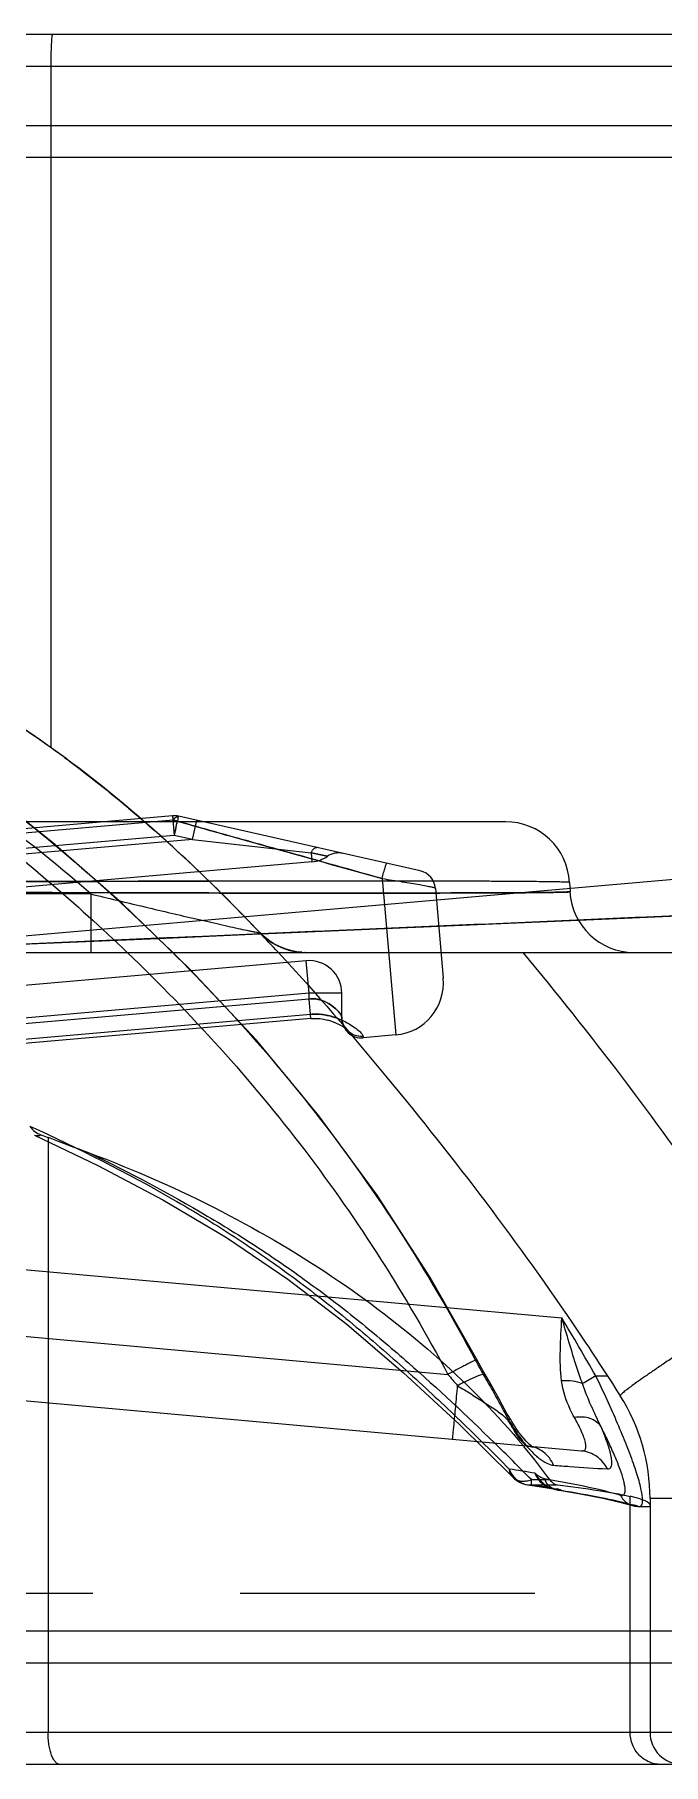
# Model space of a CAD drawing. Header units: millimetres. Extents: x 28656 to 29764, y -21384 to -20601.
# Drawn here: x 29230.87 to 29240.69, y -21161.96 to -21134.96 of the extents above; entities that cross this region are included whole.
import ezdxf

# ---------------------------------------------------------------- set-up
doc = ezdxf.new("R2010")
doc.units = ezdxf.units.MM
doc.header["$LTSCALE"] = 8
doc.linetypes.add('HIDDEN', pattern=[0.375, 0.25, -0.125])
doc.layers.add('Cav-cor', color=30, linetype='Continuous')
doc.layers.add('WT', color=4, linetype='Continuous')
doc.layers.add('dim', color=3, linetype='Continuous', lineweight=15)

# ---------------------------------------------------------------- blocks, each defined once
blk = doc.blocks.new('20160903.083224')
at = {"layer": 'Cav-cor', "color": 241}
for p, q in [((39.093, 20.014), (1.393, 20.014)), ((39.093, 19.514), (0.893, 19.514)), ((6.936, 19.514), (6.936, 8.886)), ((-8.607, 18.595), (39.093, 18.595)), ((39.093, 18.095), (-9.107, 18.095)), ((14.037, 7.728), (-20.457, 7.728)), ((8.839, 7.819), (-4.867, 6.62)), ((8.849, 7.755), (-4.861, 6.555)), ((8.839, 7.819), (8.865, 7.515)), ((8.849, 7.755), (8.942, 7.728)), ((12.705, 6.959), (8.933, 7.813)), ((9.149, 7.45), (9.217, 7.749)), ((8.865, 7.515), (-4.84, 6.315)), ((9.149, 7.45), (-4.84, 6.226)), ((9.149, 7.45), (8.865, 7.515)), ((9.149, 7.45), (11.001, 7.245)), ((11.014, 7.102), (-4.796, 5.718)), ((11.001, 7.245), (11.014, 7.102)), ((11.256, 7.188), (11.001, 7.245)), ((11.001, 7.245), (11.256, 7.188)), ((18.441, 6.983), (-8.304, 4.644)), ((5.594, 6.79), (7.661, 6.796)), ((5.594, 6.79), (7.661, 6.796)), ((7.661, 6.796), (9.382, 6.8)), ((7.661, 6.796), (9.382, 6.8)), ((9.382, 6.8), (9.404, 6.8)), ((12.11, 6.84), (12.323, 4.4)), ((15.036, 6.78), (15.044, 6.635)), ((7.56, 6.601), (2.667, 6.601)), ((5.594, 6.626), (7.865, 6.619)), ((7.56, 6.601), (7.56, 5.688)), ((7.865, 6.619), (9.569, 6.615)), ((7.865, 6.619), (9.569, 6.615)), ((9.569, 6.615), (9.586, 6.615)), ((12.942, 6.688), (13.065, 5.284)), ((15.176, 6.192), (18.582, 6.34)), ((8.615, 5.907), (10.2, 5.976)), ((8.615, 5.907), (10.2, 5.976)), ((10.2, 5.976), (10.221, 5.977)), ((10.221, 5.977), (12.994, 6.097)), ((12.994, 6.097), (15.176, 6.192)), ((-60.432, 5.688), (18.619, 5.688)), ((5.593, 5.777), (8.615, 5.907)), ((5.593, 5.777), (8.615, 5.907)), ((10.907, 5.688), (10.902, 5.688)), ((10.902, 5.688), (10.904, 5.688)), ((10.908, 5.688), (10.907, 5.688)), ((10.925, 5.558), (-4.885, 4.175)), ((10.97, 5.05), (10.925, 5.558)), ((10.97, 5.05), (-4.84, 3.667)), ((10.97, 4.961), (-4.84, 3.578)), ((11.48, 5.05), (10.97, 5.05)), ((10.97, 4.961), (10.97, 5.05)), ((10.996, 4.656), (10.97, 4.961)), ((11.48, 4.66), (11.48, 5.05)), ((10.991, 4.721), (-4.819, 3.338)), ((10.996, 4.656), (-4.814, 3.273)), ((10.996, 4.656), (11.019, 4.658)), ((11.016, 4.657), (11.078, 4.659)), ((11.075, 4.659), (11.139, 4.655)), ((11.136, 4.655), (11.199, 4.646)), ((11.196, 4.646), (11.255, 4.633)), ((11.253, 4.634), (11.307, 4.619)), ((11.305, 4.619), (11.354, 4.602)), ((11.353, 4.603), (11.395, 4.585)), ((11.48, 4.665), (11.48, 4.679)), ((11.485, 4.623), (11.48, 4.665)), ((11.495, 4.586), (11.485, 4.623)), ((11.489, 4.626), (11.487, 4.627)), ((11.546, 4.502), (11.54, 4.507)), ((11.545, 4.502), (11.547, 4.5)), ((11.547, 4.5), (11.545, 4.502)), ((12.323, 4.4), (11.812, 4.356)), ((11.812, 4.378), (11.812, 4.356)), ((6.893, 2.802), (6.893, -6.486)), ((6.103, 0.776), (14.916, -0.017)), ((4.079, -0.084), (13.138, -0.898)), ((13.569, -0.68), (13.589, -0.666)), ((2.214, -0.922), (15.223, -2.093)), ((13.785, -1.014), (13.683, -0.837)), ((13.714, -0.942), (13.724, -0.909)), ((13.857, -1.142), (13.785, -1.014)), ((15.446, -0.922), (15.629, -0.922)), ((14.454, -2.027), (14.435, -2.012)), ((14.382, -2.62), (14.524, -2.642)), ((14.382, -2.621), (14.441, -2.624)), ((14.441, -2.541), (14.729, -2.541)), ((14.441, -2.624), (14.441, -2.541)), ((14.441, -2.624), (14.851, -2.624)), ((14.524, -2.642), (14.783, -2.682)), ((14.702, -2.664), (14.749, -2.671)), ((14.749, -2.671), (14.784, -2.676)), ((14.783, -2.682), (14.786, -2.683)), ((14.784, -2.676), (14.787, -2.677)), ((14.787, -2.677), (14.847, -2.686)), ((14.853, -2.704), (14.902, -2.707)), ((15.982, -6.486), (15.982, -2.802)), ((16.018, -2.946), (16.105, -2.958)), ((16.105, -2.958), (16.293, -2.958)), ((16.105, -2.958), (16.127, -2.962)), ((16.123, -2.962), (16.293, -2.962)), ((19.136, -2.838), (16.293, -2.838)), ((16.293, -2.838), (16.293, -6.486)), ((39.093, -4.905), (-6.149, -4.905)), ((39.093, -5.405), (-5.649, -5.405)), ((39.093, -6.486), (0.893, -6.486)), ((39.093, -6.986), (1.393, -6.986))]:
    blk.add_line(p, q, dxfattribs=at)
for points in [[(9.115, 5.424), (8.047, 6.457), (6.964, 7.406), (5.893, 8.255), (4.853, 8.992), (3.837, 9.627), (2.832, 10.173)], [(10.856, 5.69), (10.772, 5.699), (10.685, 5.717), (10.597, 5.743), (10.508, 5.778), (10.42, 5.824), (10.335, 5.88), (10.253, 5.946), (10.199, 5.999)], [(13.589, -0.666), (12.86, 0.616), (12.032, 1.9), (11.124, 3.138), (10.147, 4.316), (9.115, 5.424)], [(11.54, 4.507), (11.531, 4.518), (11.52, 4.534), (11.507, 4.557), (11.495, 4.587), (11.485, 4.624)], [(11.394, 4.586), (11.431, 4.569), (11.462, 4.554), (11.488, 4.54)], [(11.488, 4.54), (11.508, 4.527), (11.525, 4.517), (11.536, 4.509)], [(11.532, 4.517), (11.521, 4.533), (11.508, 4.556), (11.495, 4.586)], [(11.536, 4.509), (11.544, 4.503), (11.546, 4.502)], [(6.684, 2.837), (7.672, 2.362), (8.686, 1.826), (9.68, 1.237), (10.639, 0.59), (11.559, -0.115), (12.446, -0.873), (13.313, -1.677), (14.151, -2.503)], [(13.683, -0.837), (13.625, -0.733), (13.589, -0.666)], [(14.065, -1.517), (13.986, -1.374), (13.956, -1.32), (13.857, -1.142)], [(14.386, -1.967), (14.358, -1.938), (14.329, -1.906), (14.3, -1.872), (14.271, -1.835), (14.241, -1.796), (14.213, -1.756), (14.185, -1.715), (14.159, -1.675), (14.135, -1.636), (14.112, -1.598), (14.089, -1.558), (14.065, -1.517)], [(14.435, -2.012), (14.412, -1.991), (14.386, -1.967)], [(14.392, -2.018), (14.41, -2.02), (14.441, -2.027), (14.461, -2.033), (14.469, -2.037)], [(14.469, -2.037), (14.469, -2.037), (14.466, -2.035), (14.454, -2.027)], [(14.704, -2.651), (14.743, -2.67), (14.794, -2.689), (14.846, -2.702), (15.232, -2.768)], [(14.77, -2.678), (14.754, -2.673), (14.731, -2.664)], [(14.786, -2.683), (14.786, -2.683), (14.786, -2.683), (14.781, -2.681), (14.77, -2.678)], [(15.232, -2.768), (15.558, -2.832), (15.82, -2.892), (16.018, -2.946)], [(16.018, -2.946), (16.05, -2.954), (16.111, -2.962), (16.127, -2.962)]]:
    blk.add_lwpolyline(points, dxfattribs=at)
for centre, radius, start, end in [((-2.842, -4.788), 16.811, 54.0483, 59.654), ((-3.694, -5.997), 18.29, 53.3262, 54.1106), ((-6.768, -9.726), 23.124, 47.5404, 48.4889), ((8.865, 7.513), 0.308, 77.3025, 94.9474), ((14.037, 6.728), 1, 3, 90), ((10.97, 7.61), 0.51, 275, 304.1989), ((11.428, 6.935), 0.306, 77.2491, 124.1982), ((12.638, 6.661), 0.306, 5, 77.2499), ((16.042, 6.688), 1, 183, 270), ((-13.797, -16.8), 33.099, 42.8068, 43.5347), ((10.923, 6.688), 1, 223.5388, 270), ((10.97, 5.05), 0.51, 0, 95), ((12.252, 5.213), 0.816, 275, 5), ((11.003, 3.575), 1.158, 66.4127, 69.4806), ((10.988, 3.542), 1.195, 66.0995, 66.4205), ((10.981, 3.526), 1.212, 65.3178, 66.0983), ((11.774, 4.679), 0.294, 180.0076, 183.5754), ((11.783, 4.68), 0.304, 183.6351, 202.1314), ((11.786, 4.66), 0.306, 180.0003, 275), ((10.966, 3.493), 1.248, 64.1127, 65.2156), ((11.777, 4.678), 0.297, 202.1894, 206.3357), ((11.782, 4.681), 0.303, 206.3675, 217.1157), ((10.368, 12.927), 10.705, 250.4376, 251.059), ((52.848, 123.87), 129.496, 249.21415, 249.51767), ((-24.675, -23.818), 46.194, 29.7125, 31.0138), ((21.31, 3.452), 8.775, 208.0918, 210.0456), ((18.031, 3.135), 6.341, 219.4993, 221.5986), ((59.339, -77.089), 87.909, 119.95391, 120.11065), ((13.293, -2.838), 3, 0, 32.3667), ((-15.952, -32.5), 42.676, 44.588, 45.6796), ((5.383, -9.461), 11.629, 39.5665, 39.8493), ((5.653, -9.241), 11.281, 36.4337, 39.575), ((9.637, -31.257), 29.223, 80.4287, 81.2254), ((14.441, -2.217), 0.408, 224.6052, 261.5258), ((7.917, -46.604), 44.462, 81.2214, 81.5618), ((14.93, -2.24), 0.469, 251.4717, 252.0169), ((14.838, -2.333), 0.353, 260.9406, 261.4475), ((14.925, -2.255), 0.453, 251.9641, 261.017), ((14.838, -2.337), 0.349, 261.4299, 271.4569), ((14.755, -3.264), 0.585, 79.9188, 81.0025), ((14.919, -2.293), 0.414, 261.037, 267.6747), ((14.778, -7.463), 4.697, 73.5896, 74.6093), ((16.793, -6.486), 0.5, 180, 270)]:
    blk.add_arc(centre, radius, start, end, dxfattribs=at)
blk.add_ellipse((8.293, -2.944), major_axis=(8, 0), ratio=0.064492, start_param=0, end_param=0.279788, dxfattribs=at)
for points, knots in [([(6.963, 20.014), (6.961, 20.014), (6.959, 20.01), (6.957, 20.003), (6.954, 19.991), (6.951, 19.966), (6.947, 19.924), (6.944, 19.863), (6.94, 19.788), (6.938, 19.703), (6.937, 19.61), (6.936, 19.546), (6.936, 19.514)], [0, 0, 0, 0, 0.007002, 0.022197, 0.046438, 0.079688, 0.172089, 0.296099, 0.447037, 0.619152, 0.80585, 1, 1, 1, 1]), ([(1.113, 10.926), (1.789, 10.668), (3.111, 10.072), (4.972, 8.948), (6.709, 7.642), (8.339, 6.207), (9.864, 4.66), (11.258, 2.993), (12.502, 1.212), (13.228, -0.042), (13.568, -0.68)], [0, 0, 0, 0, 0.124972, 0.249956, 0.374961, 0.499976, 0.624988, 0.749993, 0.874994, 1, 1, 1, 1]), ([(10.199, 5.999), (9.567, 6.664), (7.736, 8.43), (5.621, 9.845), (4.093, 10.514)], [0, 0, 0, 0, 0.359917, 1, 1, 1, 1]), ([(7.56, 6.601), (6.989, 7.106), (6.089, 7.819), (4.796, 8.629), (4.118, 8.983), (3.772, 9.144)], [0, 0, 0, 0, 0.499762, 0.74985, 1, 1, 1, 1]), ([(7.149, 8.732), (7.513, 8.464), (8.03, 8.053), (8.527, 7.619), (8.682, 7.48)], [0, 0, 0, 0, 0.685331, 1, 1, 1, 1]), ([(7.229, 8.673), (7.565, 8.422), (8.012, 8.066), (8.444, 7.691), (8.558, 7.59)], [0, 0, 0, 0, 0.733224, 1, 1, 1, 1]), ([(5.603, 7.843), (6.046, 7.51), (6.908, 6.815), (7.729, 6.071), (8.129, 5.688)], [0, 0, 0, 0, 0.499998, 1, 1, 1, 1]), ([(8.845, 7.754), (8.852, 7.764), (8.873, 7.792), (8.91, 7.818), (8.933, 7.813)], [0, 0, 0, 0, 0.335891, 1, 1, 1, 1]), ([(12.11, 6.84), (11.556, 6.995), (10.732, 7.227), (9.644, 7.529), (9.111, 7.681), (8.849, 7.755)], [0, 0, 0, 0, 0.509251, 0.758761, 1, 1, 1, 1]), ([(8.865, 7.515), (8.871, 7.534), (8.881, 7.572), (8.891, 7.627), (8.9, 7.679), (8.912, 7.723), (8.922, 7.755), (8.927, 7.777), (8.928, 7.789), (8.928, 7.8), (8.928, 7.807), (8.931, 7.813), (8.933, 7.813)], [0, 0, 0, 0, 0.194298, 0.381136, 0.553446, 0.70451, 0.828593, 0.878903, 0.920983, 0.95446, 0.978396, 1, 1, 1, 1]), ([(8.865, 7.515), (8.871, 7.534), (8.881, 7.573), (8.892, 7.629), (8.9, 7.682), (8.91, 7.714), (8.914, 7.729)], [0, 0, 0, 0, 0.276984, 0.542881, 0.787169, 1, 1, 1, 1]), ([(8.914, 7.729), (8.916, 7.734), (8.921, 7.752), (8.926, 7.769), (8.927, 7.782)], [0, 0, 0, 0, 0.29149, 1, 1, 1, 1]), ([(8.927, 7.782), (8.928, 7.787), (8.928, 7.795), (8.927, 7.804), (8.93, 7.814), (8.933, 7.813)], [0, 0, 0, 0, 0.427025, 0.73694, 1, 1, 1, 1]), ([(8.942, 7.728), (9.198, 7.657), (9.65, 7.528), (10.303, 7.346), (11.103, 7.122), (11.706, 6.953), (12.11, 6.84)], [0, 0, 0, 0, 0.242044, 0.428706, 0.617783, 1, 1, 1, 1]), ([(11.001, 7.245), (11.008, 7.258), (11.022, 7.281), (11.047, 7.312), (11.074, 7.329), (11.088, 7.326)], [0, 0, 0, 0, 0.354171, 0.637634, 1, 1, 1, 1]), ([(12.11, 6.84), (12.118, 6.872), (12.129, 6.918), (12.145, 6.975), (12.155, 7.01), (12.164, 7.038), (12.172, 7.06), (12.177, 7.071), (12.181, 7.078), (12.183, 7.078)], [0, 0, 0, 0, 0.392773, 0.564938, 0.713033, 0.833238, 0.922066, 0.977499, 1, 1, 1, 1]), ([(15.036, 6.78), (15.036, 6.78), (15.034, 6.781), (15.032, 6.781), (15.027, 6.782), (15.018, 6.783), (15.001, 6.784), (14.976, 6.785), (14.943, 6.786), (14.904, 6.787), (14.857, 6.788), (14.781, 6.79), (14.668, 6.791), (14.511, 6.793), (14.327, 6.795), (14.115, 6.796), (13.877, 6.797), (13.613, 6.799), (13.324, 6.799), (12.889, 6.801), (12.287, 6.801), (11.5, 6.802), (10.631, 6.801), (9.69, 6.8), (8.684, 6.799), (7.624, 6.796), (6.52, 6.793), (4.991, 6.788), (3.832, 6.783), (3.053, 6.78)], [0, 0, 0, 0, 0.000094, 0.000328, 0.00071, 0.001241, 0.002752, 0.004861, 0.007567, 0.01087, 0.014768, 0.019259, 0.030007, 0.043089, 0.058475, 0.076129, 0.096009, 0.118067, 0.142251, 0.168502, 0.226951, 0.292851, 0.365567, 0.444398, 0.528581, 0.617305, 0.709711, 0.804909, 1, 1, 1, 1]), ([(12.11, 6.84), (12.163, 6.833), (12.268, 6.817), (12.42, 6.793), (12.562, 6.77), (12.687, 6.748), (12.778, 6.731), (12.839, 6.719), (12.875, 6.712), (12.903, 6.705), (12.924, 6.699), (12.936, 6.694), (12.942, 6.69), (12.942, 6.688)], [0, 0, 0, 0, 0.189785, 0.374118, 0.545708, 0.697489, 0.823085, 0.874361, 0.917246, 0.951323, 0.976356, 0.992314, 1, 1, 1, 1]), ([(15.044, 6.635), (15.044, 6.635), (15.042, 6.634), (15.04, 6.634), (15.035, 6.633), (15.026, 6.633), (15.009, 6.632), (14.984, 6.63), (14.952, 6.629), (14.912, 6.628), (14.866, 6.627), (14.789, 6.626), (14.677, 6.624), (14.52, 6.622), (14.336, 6.621), (14.125, 6.619), (13.887, 6.618), (13.623, 6.617), (13.333, 6.616), (12.899, 6.615), (12.297, 6.614), (11.51, 6.614), (10.641, 6.614), (9.699, 6.615), (8.693, 6.617), (7.633, 6.619), (6.529, 6.622), (4.999, 6.627), (3.84, 6.632), (3.06, 6.635)], [0, 0, 0, 0, 0.00009, 0.000318, 0.000695, 0.00122, 0.002719, 0.004817, 0.007513, 0.010805, 0.014692, 0.019172, 0.0299, 0.042964, 0.058334, 0.075973, 0.09584, 0.117888, 0.142064, 0.16831, 0.226756, 0.292663, 0.365395, 0.444247, 0.528457, 0.617209, 0.709644, 0.804868, 1, 1, 1, 1]), ([(7.56, 6.601), (7.695, 6.568), (7.965, 6.504), (8.367, 6.408), (8.764, 6.314), (9.09, 6.238), (9.344, 6.179), (9.525, 6.138), (9.696, 6.099), (9.853, 6.065), (9.972, 6.039), (10.055, 6.022), (10.105, 6.012), (10.141, 6.005), (10.164, 6.001), (10.177, 5.999), (10.188, 5.998), (10.192, 5.997), (10.199, 5.998), (10.199, 5.999)], [0, 0, 0, 0, 0.15367, 0.306857, 0.458359, 0.606272, 0.677816, 0.74689, 0.812289, 0.872515, 0.924963, 0.94729, 0.966337, 0.981528, 0.987502, 0.992336, 0.99601, 0.998504, 1, 1, 1, 1]), ([(9.586, 6.615), (9.985, 6.615), (10.744, 6.614), (11.665, 6.614), (12.338, 6.614), (12.79, 6.615), (13.205, 6.616), (13.58, 6.617), (13.914, 6.618), (14.207, 6.62), (14.424, 6.621), (14.575, 6.623), (14.672, 6.624), (14.758, 6.625), (14.833, 6.627), (14.896, 6.628), (14.948, 6.629), (14.984, 6.63), (15.007, 6.631), (15.02, 6.632), (15.03, 6.633), (15.037, 6.634), (15.041, 6.634), (15.044, 6.635), (15.044, 6.635)], [0, 0, 0, 0, 0.219366, 0.41683, 0.506376, 0.589327, 0.665363, 0.734189, 0.795541, 0.849184, 0.894914, 0.914756, 0.932558, 0.948302, 0.961975, 0.973563, 0.983057, 0.990447, 0.993353, 0.99573, 0.997581, 0.998904, 0.999704, 1, 1, 1, 1]), ([(18.582, 6.34), (17.957, 6.313), (16.708, 6.259), (14.834, 6.177), (12.96, 6.096), (11.086, 6.015), (9.525, 5.947), (8.277, 5.893), (7.341, 5.852), (6.562, 5.818), (5.94, 5.792), (5.475, 5.771), (5.011, 5.751), (4.627, 5.735), (4.321, 5.722), (4.135, 5.714), (3.986, 5.707), (3.889, 5.703), (3.795, 5.699), (3.771, 5.699), (3.736, 5.697), (3.74, 5.697)], [0, 0, 0, 0, 0.126285, 0.252568, 0.378842, 0.505096, 0.631306, 0.694378, 0.757408, 0.820365, 0.851795, 0.883168, 0.914445, 0.945528, 0.960915, 0.976065, 0.983451, 0.990547, 0.996872, 0.99918, 1, 1, 1, 1]), ([(18.582, 6.34), (16.139, 6.234), (12.474, 6.075), (7.603, 5.864), (5.175, 5.758), (3.968, 5.707)], [0, 0, 0, 0, 0.501613, 0.75221, 1, 1, 1, 1]), ([(8.129, 5.688), (8.629, 5.209), (9.596, 4.216), (10.925, 2.617), (12.115, 0.91), (12.811, -0.288), (13.138, -0.898)], [0, 0, 0, 0, 0.250018, 0.500018, 0.750005, 1, 1, 1, 1]), ([(10.486, 5.692), (11.074, 5.058), (12.72, 3.141), (14.488, 0.823), (15.612, -0.893), (15.827, -1.232)], [0, 0, 0, 0, 0.295858, 0.862238, 1, 1, 1, 1]), ([(14.309, 5.688), (15.358, 4.418), (16.698, 2.671), (17.91, 0.838), (18.204, 0.374)], [0, 0, 0, 0, 0.74993, 1, 1, 1, 1]), ([(11.48, 4.679), (11.48, 4.69), (11.467, 4.717), (11.438, 4.756), (11.393, 4.803), (11.334, 4.852), (11.261, 4.901), (11.175, 4.941), (11.075, 4.966), (11.005, 4.966), (10.97, 4.961)], [0, 0, 0, 0, 0.052895, 0.134424, 0.240605, 0.366332, 0.507718, 0.662182, 0.827643, 1, 1, 1, 1]), ([(10.97, 4.961), (11.002, 4.965), (11.066, 4.967), (11.129, 4.953), (11.159, 4.943)], [0, 0, 0, 0, 0.508834, 1, 1, 1, 1]), ([(11.159, 4.943), (11.205, 4.928), (11.287, 4.888), (11.385, 4.812), (11.445, 4.75), (11.473, 4.706), (11.48, 4.687), (11.48, 4.679)], [0, 0, 0, 0, 0.341725, 0.635657, 0.863249, 0.94413, 1, 1, 1, 1]), ([(10.991, 4.721), (11.05, 4.726), (11.167, 4.725), (11.33, 4.69), (11.472, 4.637), (11.589, 4.577), (11.682, 4.517), (11.75, 4.464), (11.79, 4.423), (11.808, 4.395), (11.812, 4.383), (11.812, 4.378)], [0, 0, 0, 0, 0.193014, 0.37437, 0.537737, 0.680235, 0.799717, 0.89382, 0.960437, 0.983331, 1, 1, 1, 1]), ([(11.409, 4.66), (11.345, 4.684), (11.208, 4.722), (11.064, 4.728), (10.991, 4.721)], [0, 0, 0, 0, 0.477296, 1, 1, 1, 1]), ([(11.812, 4.378), (11.77, 4.374), (11.684, 4.384), (11.573, 4.45), (11.497, 4.554), (11.48, 4.638), (11.48, 4.679)], [0, 0, 0, 0, 0.251261, 0.50185, 0.751335, 1, 1, 1, 1]), ([(11.812, 4.378), (11.761, 4.374), (11.655, 4.391), (11.571, 4.457), (11.541, 4.498)], [0, 0, 0, 0, 0.501142, 1, 1, 1, 1]), ([(6.61, 2.977), (7.367, 2.628), (8.474, 2.074), (9.861, 1.228), (10.818, 0.559), (11.706, -0.146), (12.539, -0.875), (13.333, -1.618), (13.844, -2.122), (14.095, -2.376)], [0, 0, 0, 0, 0.270102, 0.400043, 0.525948, 0.648111, 0.767342, 0.88442, 1, 1, 1, 1]), ([(6.611, 2.971), (6.633, 2.941), (6.684, 2.888), (6.75, 2.853), (6.784, 2.84)], [0, 0, 0, 0, 0.504395, 1, 1, 1, 1]), ([(6.684, 2.837), (6.698, 2.831), (6.733, 2.825), (6.767, 2.834), (6.784, 2.84)], [0, 0, 0, 0, 0.463723, 1, 1, 1, 1]), ([(7.535, 2.56), (8.242, 2.296), (9.585, 1.704), (11.423, 0.618), (13.007, -0.608), (13.913, -1.532), (14.311, -2.01)], [0, 0, 0, 0, 0.274121, 0.532051, 0.773802, 1, 1, 1, 1]), ([(7.535, 2.56), (8.162, 2.255), (9.078, 1.771), (10.234, 1.051), (11.042, 0.487), (11.802, -0.102), (12.751, -0.907), (13.427, -1.54), (13.865, -1.968)], [0, 0, 0, 0, 0.267464, 0.39666, 0.522495, 0.645182, 0.765262, 1, 1, 1, 1]), ([(18.204, 0.374), (18.045, 0.273), (17.734, 0.074), (17.286, -0.216), (16.934, -0.447), (16.676, -0.618), (16.504, -0.734), (16.35, -0.839), (16.213, -0.933), (16.096, -1.015), (15.999, -1.085), (15.924, -1.141), (15.876, -1.18), (15.848, -1.204), (15.836, -1.217), (15.829, -1.225), (15.826, -1.231), (15.827, -1.232)], [0, 0, 0, 0, 0.197063, 0.385304, 0.557895, 0.636338, 0.70858, 0.773965, 0.831902, 0.881867, 0.923412, 0.956168, 0.97986, 0.988253, 0.994341, 0.998166, 1, 1, 1, 1]), ([(14.911, -0.998), (14.892, -0.84), (14.887, -0.512), (14.907, -0.185), (14.916, -0.017)], [0, 0, 0, 0, 0.484101, 1, 1, 1, 1]), ([(15.238, -1.042), (15.207, -0.959), (15.092, -0.62), (14.993, -0.275), (14.916, -0.017)], [0, 0, 0, 0, 0.247467, 1, 1, 1, 1]), ([(13.589, -0.666), (13.589, -0.665), (13.584, -0.668), (13.579, -0.669), (13.567, -0.675), (13.552, -0.682), (13.533, -0.692), (13.51, -0.703), (13.484, -0.716), (13.443, -0.738), (13.384, -0.768), (13.307, -0.808), (13.224, -0.852), (13.167, -0.883), (13.138, -0.898)], [0, 0, 0, 0, 0.005029, 0.01952, 0.043389, 0.076413, 0.118346, 0.168783, 0.227168, 0.292941, 0.444248, 0.617079, 0.80506, 1, 1, 1, 1]), ([(13.21, -1.911), (13.21, -1.912), (13.21, -1.909), (13.211, -1.907), (13.211, -1.902), (13.212, -1.896), (13.213, -1.887), (13.214, -1.872), (13.217, -1.848), (13.22, -1.814), (13.224, -1.774), (13.229, -1.727), (13.236, -1.651), (13.246, -1.544), (13.259, -1.4), (13.274, -1.242), (13.284, -1.132), (13.289, -1.075)], [0, 0, 0, 0, 0.001178, 0.004645, 0.010399, 0.018426, 0.028715, 0.041249, 0.072985, 0.11337, 0.16208, 0.218786, 0.283046, 0.432127, 0.604884, 0.796277, 1, 1, 1, 1]), ([(13.724, -0.909), (13.722, -0.904), (13.711, -0.9), (13.696, -0.9), (13.672, -0.903), (13.634, -0.913), (13.556, -0.941), (13.438, -0.995), (13.341, -1.046), (13.289, -1.075)], [0, 0, 0, 0, 0.03413, 0.060738, 0.094905, 0.186417, 0.307182, 0.622005, 1, 1, 1, 1]), ([(13.289, -1.075), (13.359, -1.117), (13.498, -1.203), (13.669, -1.312), (13.803, -1.399), (13.899, -1.463), (13.976, -1.519), (14.034, -1.568), (14.073, -1.613), (14.103, -1.662), (14.138, -1.721), (14.175, -1.786), (14.219, -1.855), (14.269, -1.923), (14.316, -1.977), (14.362, -2.009), (14.383, -2.017), (14.391, -2.018)], [0, 0, 0, 0, 0.166214, 0.331077, 0.41168, 0.490062, 0.565916, 0.604575, 0.645344, 0.685457, 0.721191, 0.784288, 0.838947, 0.885966, 0.957251, 0.981891, 1, 1, 1, 1]), ([(13.714, -0.942), (13.761, -1.023), (13.854, -1.187), (13.99, -1.434), (14.122, -1.676), (14.264, -1.892), (14.408, -2.068), (14.544, -2.2), (14.667, -2.285), (14.75, -2.314), (14.787, -2.317)], [0, 0, 0, 0, 0.158333, 0.316852, 0.47403, 0.621289, 0.749813, 0.855996, 0.938785, 1, 1, 1, 1]), ([(15.238, -1.042), (15.189, -1.024), (15.08, -0.999), (14.97, -0.995), (14.911, -0.998)], [0, 0, 0, 0, 0.469225, 1, 1, 1, 1]), ([(15.112, -1.57), (15.089, -1.529), (14.996, -1.349), (14.931, -1.152), (14.911, -0.998)], [0, 0, 0, 0, 0.232887, 1, 1, 1, 1]), ([(15.524, -1.707), (15.473, -1.601), (15.369, -1.383), (15.277, -1.16), (15.238, -1.042)], [0, 0, 0, 0, 0.486634, 1, 1, 1, 1]), ([(16.127, -2.962), (16.132, -2.962), (16.142, -2.96), (16.161, -2.948), (16.175, -2.914), (16.179, -2.861), (16.173, -2.788), (16.156, -2.697), (16.13, -2.587), (16.093, -2.462), (16.047, -2.323), (15.992, -2.171), (15.907, -1.95), (15.785, -1.656), (15.623, -1.293), (15.507, -1.046), (15.447, -0.922)], [0, 0, 0, 0, 0.006793, 0.013391, 0.02956, 0.053445, 0.08645, 0.128704, 0.179867, 0.239275, 0.306118, 0.379487, 0.458434, 0.629346, 0.811956, 1, 1, 1, 1]), ([(15.524, -1.707), (15.505, -1.68), (15.455, -1.63), (15.355, -1.581), (15.238, -1.56), (15.155, -1.564), (15.112, -1.57)], [0, 0, 0, 0, 0.218824, 0.456638, 0.717938, 1, 1, 1, 1]), ([(15.223, -2.093), (15.236, -2.094), (15.255, -2.093), (15.275, -2.079), (15.285, -2.064), (15.291, -2.044), (15.293, -2.009), (15.285, -1.954), (15.261, -1.877), (15.206, -1.745), (15.153, -1.642), (15.112, -1.57)], [0, 0, 0, 0, 0.062831, 0.090144, 0.118646, 0.151382, 0.190428, 0.291332, 0.424813, 0.589616, 1, 1, 1, 1]), ([(15.833, -2.784), (15.842, -2.787), (15.858, -2.79), (15.893, -2.779), (15.906, -2.736), (15.906, -2.689), (15.9, -2.638), (15.887, -2.577), (15.86, -2.477), (15.81, -2.333), (15.731, -2.141), (15.634, -1.929), (15.562, -1.783), (15.524, -1.707)], [0, 0, 0, 0, 0.022551, 0.040946, 0.084774, 0.118278, 0.160826, 0.21256, 0.273225, 0.419111, 0.592967, 0.788629, 1, 1, 1, 1]), ([(15.627, -2.374), (15.64, -2.375), (15.668, -2.371), (15.689, -2.339), (15.696, -2.309), (15.699, -2.264), (15.692, -2.196), (15.669, -2.099), (15.633, -1.983), (15.584, -1.85), (15.545, -1.756), (15.524, -1.707)], [0, 0, 0, 0, 0.052902, 0.106485, 0.14068, 0.181636, 0.286104, 0.421789, 0.587638, 0.781355, 1, 1, 1, 1]), ([(14.787, -2.317), (14.753, -2.236), (14.645, -2.092), (14.476, -2.025), (14.392, -2.018)], [0, 0, 0, 0, 0.506664, 1, 1, 1, 1]), ([(15.627, -2.374), (15.59, -2.298), (15.475, -2.161), (15.307, -2.1), (15.223, -2.093)], [0, 0, 0, 0, 0.501946, 1, 1, 1, 1]), ([(14.093, -2.376), (14.116, -2.438), (14.175, -2.525), (14.286, -2.597), (14.349, -2.616), (14.381, -2.62)], [0, 0, 0, 0, 0.507144, 0.754776, 1, 1, 1, 1]), ([(14.093, -2.376), (14.096, -2.4), (14.108, -2.447), (14.135, -2.487), (14.151, -2.503)], [0, 0, 0, 0, 0.514732, 1, 1, 1, 1]), ([(14.787, -2.317), (14.871, -2.323), (15.151, -2.343), (15.431, -2.362), (15.627, -2.374)], [0, 0, 0, 0, 0.301865, 1, 1, 1, 1]), ([(14.151, -2.503), (14.167, -2.52), (14.206, -2.547), (14.279, -2.567), (14.359, -2.565), (14.414, -2.551), (14.441, -2.541)], [0, 0, 0, 0, 0.221979, 0.457839, 0.71683, 1, 1, 1, 1]), ([(14.496, -2.441), (14.52, -2.485), (14.58, -2.567), (14.661, -2.627), (14.704, -2.651)], [0, 0, 0, 0, 0.5047, 1, 1, 1, 1]), ([(14.496, -2.441), (14.52, -2.503), (14.596, -2.615), (14.72, -2.672), (14.783, -2.682)], [0, 0, 0, 0, 0.508282, 1, 1, 1, 1]), ([(14.496, -2.441), (14.52, -2.46), (14.556, -2.486), (14.604, -2.513), (14.628, -2.521), (14.639, -2.523)], [0, 0, 0, 0, 0.555825, 0.795969, 1, 1, 1, 1]), ([(14.639, -2.523), (14.866, -2.562), (15.267, -2.635), (15.664, -2.732), (15.833, -2.784)], [0, 0, 0, 0, 0.564824, 1, 1, 1, 1]), ([(14.639, -2.523), (14.656, -2.569), (14.714, -2.653), (14.806, -2.696), (14.853, -2.704)], [0, 0, 0, 0, 0.507816, 1, 1, 1, 1]), ([(14.704, -2.651), (14.71, -2.654), (14.735, -2.667), (14.761, -2.678), (14.781, -2.684)], [0, 0, 0, 0, 0.253219, 1, 1, 1, 1]), ([(14.729, -2.541), (14.745, -2.563), (14.78, -2.601), (14.829, -2.621), (14.851, -2.624)], [0, 0, 0, 0, 0.549409, 1, 1, 1, 1]), ([(14.851, -2.624), (15.065, -2.65), (15.443, -2.699), (15.82, -2.765), (15.982, -2.802)], [0, 0, 0, 0, 0.564025, 1, 1, 1, 1]), ([(14.858, -2.688), (14.865, -2.689), (14.877, -2.692), (14.892, -2.696), (14.899, -2.699), (14.902, -2.702), (14.904, -2.705), (14.903, -2.706), (14.902, -2.707)], [0, 0, 0, 0, 0.429218, 0.728298, 0.829573, 0.901152, 0.950939, 1, 1, 1, 1]), ([(14.902, -2.707), (15.113, -2.741), (15.489, -2.806), (15.862, -2.89), (16.024, -2.935)], [0, 0, 0, 0, 0.557698, 1, 1, 1, 1]), ([(15.833, -2.784), (15.851, -2.822), (15.902, -2.892), (15.978, -2.934), (16.018, -2.946)], [0, 0, 0, 0, 0.501939, 1, 1, 1, 1]), ([(7.08, -6.986), (7.068, -6.986), (7.04, -6.978), (7.005, -6.947), (6.973, -6.899), (6.946, -6.837), (6.923, -6.762), (6.906, -6.676), (6.896, -6.583), (6.893, -6.519), (6.893, -6.486)], [0, 0, 0, 0, 0.066415, 0.145935, 0.245323, 0.36582, 0.505624, 0.661158, 0.827719, 1, 1, 1, 1]), ([(16.463, -6.986), (16.4, -6.986), (16.273, -6.96), (16.113, -6.848), (16.007, -6.682), (15.982, -6.551), (15.982, -6.486)], [0, 0, 0, 0, 0.245403, 0.493524, 0.745438, 1, 1, 1, 1])]:
    blk.add_open_spline(points, degree=3, knots=knots, dxfattribs=at)
blk.add_open_spline([(8.682, 7.48), (9.206, 7.009), (9.711, 6.512), (10.199, 5.999)], degree=3, dxfattribs=at)

msp = doc.modelspace()

# ---------------------------------------------------------------- linework, layer by layer
at = {"layer": 'Cav-cor', "color": 241}
msp.add_line((29143.28, -21149.289), (29263.28, -21149.289), dxfattribs=at)
at = {"layer": 'WT', "color": 125, "linetype": 'HIDDEN', "ltscale": 2.3}
msp.add_line((29151.28, -21159.289), (29253.28, -21159.289), dxfattribs=at)

# ---------------------------------------------------------------- block references
at = {"layer": 'dim'}
msp.add_blockref('20160903.083224', (29224.187, -21154.977), dxfattribs=at)

doc.saveas('drawing.dxf')
